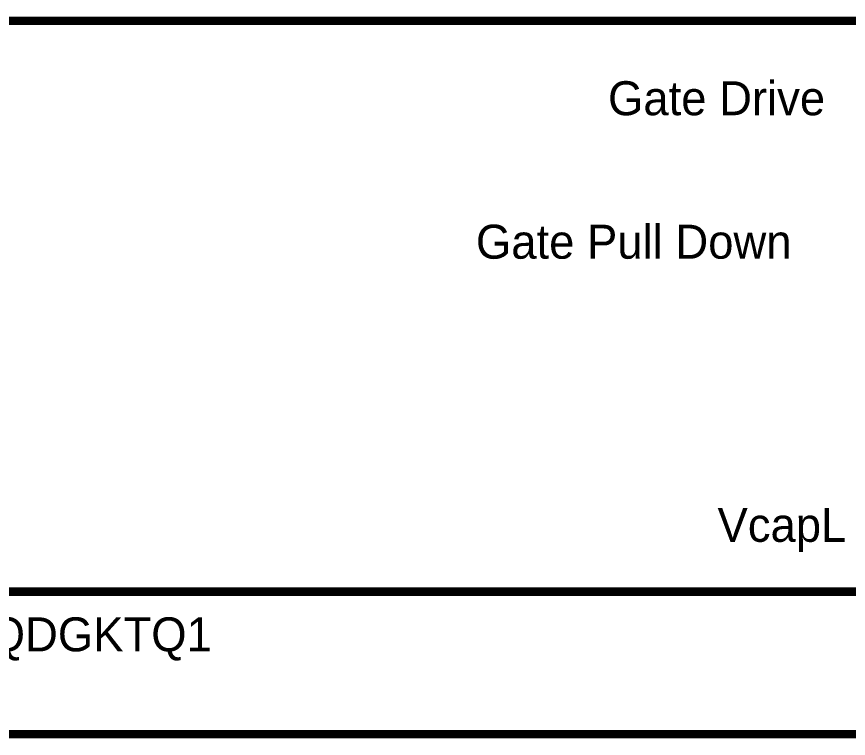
# Model space of a CAD drawing. Header units: inches. Extents: x 0 to 431, y 0 to 297.
# Drawn here: x 83.39 to 113, y 54.97 to 80.67 of the extents above; entities that cross this region are included whole.
import ezdxf

# ---------------------------------------------------------------- set-up
doc = ezdxf.new("R2010")
doc.units = ezdxf.units.IN
doc.layers.add('Sheet', color=255, linetype='Continuous')

msp = doc.modelspace()

# ---------------------------------------------------------------- linework, layer by layer
at = {"layer": 'Sheet'}
for points in [[(75.663, 80.523, 0.3, 0.3, 0), (116.301, 80.523, 0.3, 0.3, 0), (116.301, 60.199, 0.3, 0.3, 0), (75.663, 60.199, 0.3, 0.3, 0), (75.663, 80.523, 0.3, 0.3, 0)], [(75.663, 80.523, 0.0991, 0.0991, 0), (75.663, 60.199, 0.0991, 0.0991, 0), (116.301, 60.199, 0.0991, 0.0991, 0), (116.301, 80.523, 0.0991, 0.0991, 0), (75.663, 80.523, 0.0991, 0.0991, 0), (75.663, 80.523, 0.0991, 0.0991, 0)]]:
    msp.add_lwpolyline(points, format="xyseb", close=True, dxfattribs=at)
msp.add_lwpolyline([(60.423, 64.996, 0.3, 0.3, 0), (60.423, 55.124, 0.3, 0.3, 0), (121.375, 55.124, 0.3, 0.3, 0), (121.375, 62.736, 0.3, 0.3, 0)], format="xyseb", dxfattribs=at)

# ---------------------------------------------------------------- texts
for s, height, p in [('Gate Drive', 1.2099, (104.446, 77.162)), ('Gate Pull Down', 1.20986, (99.741, 72.054)), ('VcapL', 1.2099, (108.345, 61.972)), ('LM74610QDGKTQ1', 1.20986, (75.68, 58.073))]:
    msp.add_text(s, height=height, dxfattribs=at).set_placement(p)

doc.saveas('drawing.dxf')
